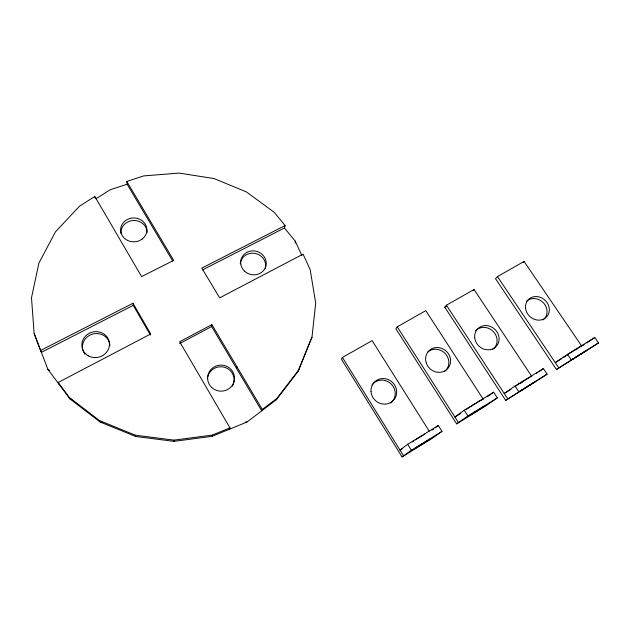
<?xml version="1.0" encoding="UTF-8"?>
<svg xmlns="http://www.w3.org/2000/svg" width="630" height="630" viewBox="0 0 630 630"><rect width="100%" height="100%" fill="white"/><g stroke="black" fill="none" stroke-linecap="round" stroke-linejoin="round"><path stroke-width="0.94" d="M295.218 243.093L295.265 241.164L284.437 227.997L285.122 225.548L274.294 212.381L246.417 191.922L214.058 178.558L179.125 173.085L143.648 175.912L126.795 181.456L127.103 184.212L172.722 261.017M126.795 181.456L173.722 260.403L141.6 276.578L94.823 196.481L79.687 206.026L55.44 231.879L38.887 263.127L31.5 297.801L34.154 333.506L47.864 369.322L70.032 398.971L100.052 421.974L135.623 436.472L173.959 441.354L212.034 436.346L246.976 422.045L276.286 399.774L298.069 371.401L311.968 337.278L315.701 303.156L310.18 269.64L303.069 254.15L219.665 297.848L201.813 268.104L285.122 225.548M298.872 369.763L276.964 398.31L262.3 409.445L261.718 410.839L211.648 326.545L211.893 324.623L179.668 341.751L229.966 427.865L229.596 429.156M212.034 436.346L212.294 435.094L229.966 427.865M236.431 368.266L236.841 366.597M298.069 371.401L310.724 339.995M276.286 399.774L276.964 398.31M311.086 339.098L311.968 337.278M429.172 431.07L372.102 340.617L342.444 357.446L341.373 359.132L402.066 456.915L431.597 438.748L442 431.4L438.291 425.557L407.673 444.3L399.995 450.096L402.475 448.576M483.438 399.507L425.793 310.637L397.254 326.844L395.861 328.687L456.64 423.864L485.029 406.389L497.338 397.908L493.637 392.222L464.239 410.224L454.884 417.005L460.601 413.508M510.906 389.371L504.22 393.482L515.041 386.04L543.414 368.589L547.131 374.149L505.693 400.357L444.748 307.164L446.434 305.211L474.036 289.477L531.815 376.504M472.815 290.832L474.036 289.477M581.821 346.248L524.066 261.442L497.48 276.601L495.519 278.688L556.447 369.495L598.5 342.933L594.791 337.523L567.504 354.312L555.25 362.604L561.897 358.517M531.255 376.417L522.995 381.355M523.018 262.521L524.066 261.442M466.743 409.216L466.271 409.65M481.312 400.31L481.848 399.9M432.046 430.172L433.605 429.014M435.165 427.865L438.291 425.557M402.066 456.915L411.382 450.237L442 431.4M487.36 396.703L493.637 392.222M515.946 385.93L519.167 383.78M456.64 423.864L467.948 415.989L497.338 397.908M568.055 354.351L567.118 355.029L568.244 354.414M536.453 373.338L538.004 372.283M539.548 371.227L543.414 368.589M582.632 345.705L584.254 344.618M586.68 342.98L594.791 337.523M412.201 441.992L413.563 441.087M505.693 400.357L547.131 374.149M467.744 408.523L469.185 407.571M556.447 369.495L598.5 342.933M569.236 353.564L581.458 345.925M469.775 407.193L475.036 403.862M519.774 383.394L522.325 381.772M415.304 439.96L416.627 439.118M96.154 198.655L110.195 189.787L127.103 184.212M575.599 349.886L576.915 349.051M417.288 438.693L422.73 435.338M520.278 383.434L522.191 382.252M475.697 403.444L478.233 401.901M563.551 357.493L566.047 355.958M478.831 401.538L480.296 400.672M423.36 434.952L424.943 434.015M444.748 307.164L446.418 306.211M179.637 343.578L211.648 326.545M58.913 384.103L58.125 382.489L150.72 333.971L132.977 303.266L40.548 350.485L41.454 352.304L133.245 305.345L132.977 303.266M202.514 269.908L284.437 227.997M481.328 400.089L481.856 399.829M58.125 382.489L69.316 397.451L99.54 420.612L135.356 435.212L173.951 440.126L212.294 435.094M245.046 422.076L246.976 422.045M101.997 422.037L100.052 421.974L99.54 420.612M71.907 399.522L70.032 398.971L69.316 397.451M47.864 369.322L49.518 370.33M567.504 354.312L571.221 359.801M497.48 276.601L558.834 367.936M515.041 386.04L518.75 391.687M446.434 305.211L507.796 398.955M464.239 410.224L467.948 415.989M397.254 326.844L458.459 422.596M407.673 444.3L411.382 450.237M342.444 357.446L403.57 455.844M211.893 324.623L262.3 409.445M133.245 305.345L150.389 335.01M295.265 241.164L301.872 255.591M34.154 333.506L40.548 350.485M135.356 435.212L135.623 436.472M94.823 196.481L95.162 198.277M173.951 440.126L173.959 441.354M475.681 330.75A12.702 11.513 43.1 0 1 493.66 331.916A12.702 11.513 43.1 0 1 492.558 349.563M526.719 301.085A12.49 11.072 42.7 0 1 543.824 303.274A12.49 11.072 42.7 0 1 542.989 319.961M372.007 384.969A13.088 12.403 43.7 0 1 391.041 383.859A13.088 12.403 43.7 0 1 390.773 402.932M427.66 352.17A12.868 11.907 43 0 1 445.489 353.832A12.868 11.907 43 0 1 444.685 371.432M233.399 383.906A13.348 12.947 2.9 0 1 232.32 386.221M207.443 378.732A13.348 12.947 2.9 0 1 222.973 366.959A13.348 12.947 2.9 0 1 233.651 383.103M121.023 233.494A13.049 11.883 0.1 0 1 125.772 223.146L128.662 221.524A13.049 11.883 0.1 0 1 147.066 232.698M240.274 263.962A12.757 11.875 13.4 0 1 254.945 253.394A12.757 11.875 13.4 0 1 265.277 268.435M84.9 354.147A13.773 12.86 -13.4 0 1 90.208 334.987A13.773 12.86 -13.4 0 1 109.321 342.405M109.549 343.208A13.773 12.86 -13.4 0 1 109.88 345.712M485.509 405.468L469.87 415.249L485.509 405.468M519.585 391.458L535.043 381.804L519.585 391.458M414.942 448.442L414.564 448.733L430.566 438.787L414.942 448.442M570.961 360.226L586.191 350.721L570.961 360.226M142.144 239.093L139.23 240.755A13.135 11.946 0.2 0 1 122.606 236.195A13.135 11.946 0.2 0 1 125.457 220.618L128.37 218.988A13.135 11.946 0.2 0 1 144.908 223.571A13.135 11.946 0.2 0 1 142.144 239.093M474.689 337.57A12.781 11.576 43 0 0 493.904 348.28A12.781 11.576 43 0 0 492.03 327.23A12.781 11.576 43 0 0 474.689 337.57M525.546 308.164A12.569 11.127 42.6 0 0 544.438 318.662A12.569 11.127 42.6 0 0 542.249 298.211A12.569 11.127 42.6 0 0 525.546 308.164M370.991 391.325A13.175 12.474 43.6 0 0 390.828 402.452A13.175 12.474 43.6 0 0 389.639 380.26A13.175 12.474 43.6 0 0 370.991 391.325M426.282 363.085A12.954 11.97 42.9 0 0 447.56 368.786A12.954 11.97 42.9 0 0 440.457 347.949A12.954 11.97 42.9 0 0 426.282 363.085M211.562 387.316A13.435 13.025 3.1 0 0 234.037 381.536A13.435 13.025 3.1 0 0 217.57 365.542A13.435 13.025 3.1 0 0 211.562 387.316M244.511 271.144A12.836 11.938 13.5 0 0 265.852 266.214A12.836 11.938 13.5 0 0 250.008 251.213A12.836 11.938 13.5 0 0 244.511 271.144M88.263 355.808A13.868 12.939 -13.2 0 0 109.439 344.728A13.868 12.939 -13.2 0 0 89.2 333.317A13.868 12.939 -13.2 0 0 88.263 355.808"/></g></svg>
